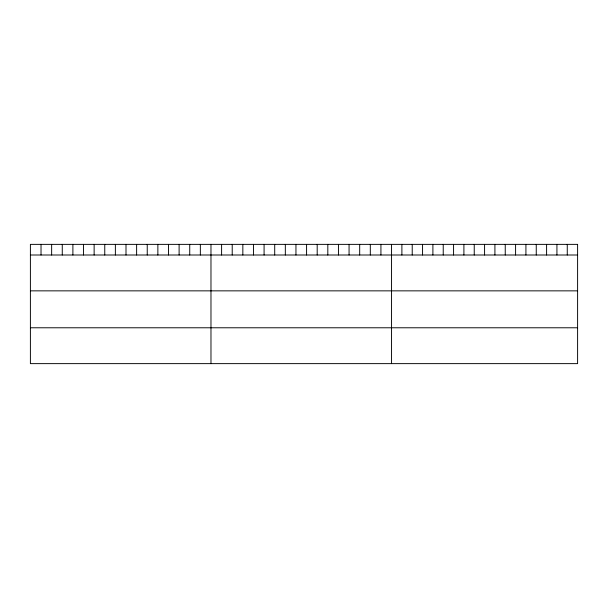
<?xml version="1.0" encoding="UTF-8"?>
<svg xmlns="http://www.w3.org/2000/svg" width="608" height="608" viewBox="0 0 608 608"><rect width="100%" height="100%" fill="white"/><g stroke="black" fill="none" stroke-linecap="round" stroke-linejoin="round"><path stroke-width="0.91" d="M30.4 255.003L577.6 255.003M30.4 290.852L577.6 290.852M30.4 327.78L577.6 327.78M567.264 244.37L567.264 255.003M556.928 244.37L556.928 255.003M546.592 244.37L546.592 255.003M536.256 244.37L536.256 255.003M525.92 244.37L525.92 255.003M515.584 244.37L515.584 255.003M505.248 244.37L505.248 255.003M494.912 244.37L494.912 255.003M484.576 244.37L484.576 255.003M474.24 244.37L474.24 255.003M463.904 244.37L463.904 255.003M453.568 244.37L453.568 255.003M443.232 244.37L443.232 255.003M432.896 244.37L432.896 255.003M422.56 244.37L422.56 255.003M412.224 244.37L412.224 255.003M401.888 244.37L401.888 255.003M391.552 244.37L391.552 363.63M380.927 244.37L380.927 255.003M370.31 244.37L370.31 255.003M359.685 244.37L359.685 255.003M349.06 244.37L349.06 255.003M338.443 244.37L338.443 255.003M327.818 244.37L327.818 255.003M317.194 244.37L317.194 255.003M306.576 244.37L306.576 255.003M295.952 244.37L295.952 255.003M285.334 244.37L285.334 255.003M274.71 244.37L274.71 255.003M264.085 244.37L264.085 255.003M253.468 244.37L253.468 255.003M242.843 244.37L242.843 255.003M232.218 244.37L232.218 255.003M221.601 244.37L221.601 255.003M210.976 244.37L210.976 363.63M200.351 244.37L200.351 255.003M189.734 244.37L189.734 255.003M179.109 244.37L179.109 255.003M168.484 244.37L168.484 255.003M157.867 244.37L157.867 255.003M147.242 244.37L147.242 255.003M136.618 244.37L136.618 255.003M126 244.37L126 255.003M115.376 244.37L115.376 255.003M104.758 244.37L104.758 255.003M94.134 244.37L94.134 255.003M83.509 244.37L83.509 255.003M72.892 244.37L72.892 255.003M62.267 244.37L62.267 255.003M51.642 244.37L51.642 255.003M41.025 244.37L41.025 255.003M577.6 244.37L30.4 244.37L30.4 363.63L577.6 363.63L577.6 244.37"/></g></svg>
